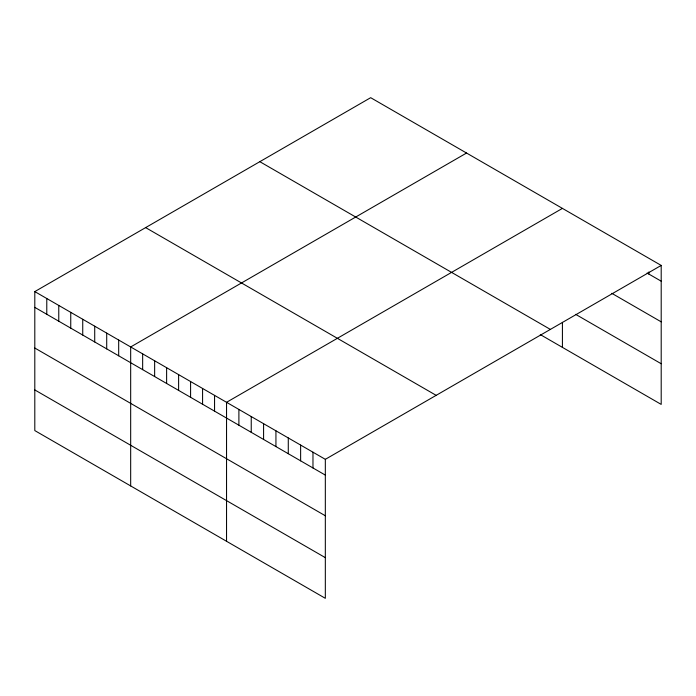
<?xml version="1.0" encoding="UTF-8"?>
<svg xmlns="http://www.w3.org/2000/svg" width="696" height="696" viewBox="0 0 696 696"><rect width="100%" height="100%" fill="white"/><g stroke="black" fill="none" stroke-linecap="round" stroke-linejoin="round"><path stroke-width="1.04" d="M34.8 291.598L325.328 459.334L325.328 598.316L34.8 430.58L34.8 291.598L370.672 97.684L661.2 265.42L661.2 404.402L540.296 334.593M466.546 153.033L130.674 346.956L130.674 485.93M562.42 208.391L226.548 402.305L226.548 541.288M325.328 459.334L661.2 265.42M647.089 273.041L661.2 281.184M611.81 293.329L661.2 321.848M575.653 314.348L661.2 363.738M259.834 161.681L550.362 329.408M145.638 227.609L436.166 395.345M34.8 307.371L325.328 475.098M34.8 348.026L325.328 515.762M34.8 389.925L325.328 557.653M648.855 271.953L648.855 274.059M562.42 322.344L562.42 347.374M312.974 452.209L312.974 467.973M300.629 445.075L300.629 460.839M288.283 437.949L288.283 453.714M275.938 430.815L275.938 446.588M263.584 423.69L263.584 439.454M251.239 416.565L251.239 432.329M238.893 409.431L238.893 425.204M214.559 395.389L214.559 411.153M202.579 388.464L202.579 404.237M190.591 381.547L190.591 397.312M178.611 374.631L178.611 390.395M166.622 367.714L166.622 383.479M154.643 360.789L154.643 376.553M142.654 353.873L142.654 369.637M118.685 340.031L118.685 355.804M106.706 333.114L106.706 348.879M94.717 326.198L94.717 341.962M82.737 319.281L82.737 335.046M70.748 312.356L70.748 328.12M58.768 305.44L58.768 321.204M46.78 298.523L46.78 314.288"/></g></svg>
